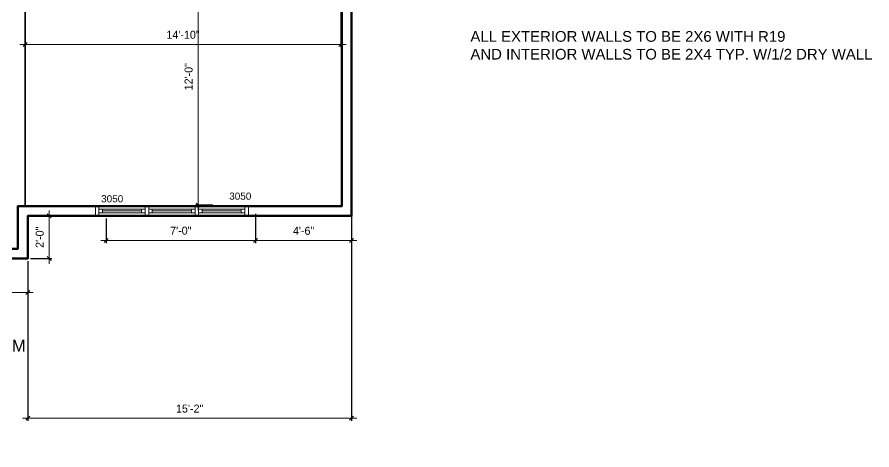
# Model space of a CAD drawing. Extents: x 4834 to 12794, y 1436 to 32221.
# Drawn here: x 8006.4 to 8486.8, y 1537.7 to 1780.9 of the extents above; entities that cross this region are included whole.
import ezdxf

# ---------------------------------------------------------------- set-up
doc = ezdxf.new("R2010")
doc.units = 0
doc.header["$LTSCALE"] = 8
doc.header["$MEASUREMENT"] = 0
doc.layers.get('0').update_dxf_attribs({"lineweight": 9})
doc.layers.get('DefPoints').update_dxf_attribs({"color": 17})
for name, color, linetype, lineweight in [('A-Wall-New', 1, 'Continuous', 50), ('A-Wall-Partition', 3, 'Continuous', 35), ('A-windoor', 2, 'Continuous', 13), ('DIM', 8, 'Continuous', 5), ('DIMENSION', 9, 'Continuous', 9), ('TEXT', 6, 'Continuous', 25)]:
    doc.layers.add(name, color=color, linetype=linetype, lineweight=lineweight)
doc.styles.get("Standard").update_dxf_attribs({"font": 'stylu.ttf'})
doc.dimstyles.new('Forum 24', dxfattribs={"dimscale": 24, "dimtxt": 0.1875, "dimasz": 0.09375, "dimexe": 0.0625, "dimexo": 0.0625, "dimgap": 0.125, "dimtad": 1, "dimdec": 4, "dimrnd": 1, "dimzin": 7, "dimdsep": 46, "dimlunit": 4, "dimtxsty": 'Standard', "dimblk": 'OBLIQUE', "dimblk1": 'DIMTICK', "dimblk2": 'OBLIQUE', "dimcen": -0.0625, "dimdle": 0.125, "dimclrd": 256, "dimclre": 256, "dimclrt": 256, "dimadec": 0, "dimazin": 0, "dimtfac": 1, "dimtdec": 4, "dimtmove": 1, "dimatfit": 3, "dimfxl": 0.0625, "dimtvp": 1.2, "dimfrac": 2, "dimtolj": 1, "dimtzin": 7, "dimlwd": 13, "dimarcsym": 0})

# ---------------------------------------------------------------- blocks, each defined once
blk = doc.blocks.new('_Oblique')
at = {"color": 0, "linetype": 'ByBlock', "lineweight": -2}
blk.add_line((-0.5, -0.5), (0.5, 0.5), dxfattribs=at)
blk = doc.blocks.new('*D452')
at = {"layer": 'DefPoints', "color": 0, "transparency": 16777216}
for p in [(8194.41, 1669.17), (8012.41, 1645.17), (8194.41, 1555.51)]:
    blk.add_point(p, dxfattribs=at)
at = {"layer": 'DIM', "lineweight": -2, "transparency": 16777216}
for p, q in [((8194.41, 1667.67), (8194.41, 1554.01)), ((8012.41, 1643.67), (8012.41, 1554.01))]:
    blk.add_line(p, q, dxfattribs=at)
at = {"layer": 'DIM', "lineweight": 13, "transparency": 16777216}
blk.add_line((8009.41, 1555.51), (8197.41, 1555.51), dxfattribs=at)
at = {"layer": 'DIM', "lineweight": 13, "transparency": 16777216, "xscale": 2.25, "yscale": 2.25, "zscale": 2.25, "rotation": 180}
blk.add_blockref('_Oblique', (8012.41, 1555.51), dxfattribs=at)
at = {"layer": 'DIM', "lineweight": 13, "transparency": 16777216, "xscale": 2.25, "yscale": 2.25, "zscale": 2.25}
blk.add_blockref('_Oblique', (8194.41, 1555.51), dxfattribs=at)
at = {"layer": 'DIM', "transparency": 16777216, "insert": (8103.41, 1560.85), "char_height": 4.5, "attachment_point": 5}
blk.add_mtext('\\A1;15\'-2"', dxfattribs=at)
blk = doc.blocks.new('DIMTICK')
for p, q in [((-1, 0), (1, 0)), ((0, 1), (0, -1))]:
    blk.add_line(p, q)
at = {"const_width": 0.141}
blk.add_lwpolyline([(0.71, 0.71), (-0.71, -0.71)], dxfattribs=at)
blk = doc.blocks.new('*U154')
for p, q in [((-18, 0), (8, 0)), ((-18, -3.75), (-18, -1.75)), ((-18, -1.75), (8, -1.75)), ((8, -3.75), (-18, -3.75)), ((-16, -1.75), (-16, -3.75)), ((6, -2.75), (-16, -2.75)), ((6, -1.75), (6, -3.75)), ((8, -1.75), (8, -3.75)), ((-18, -5.5), (8, -5.5))]:
    blk.add_line(p, q)
blk.add_lwpolyline([(-18, -5.5), (-20, -5.5), (-20, 0), (-18, 0)], close=True)
at = {"extrusion": (0, 0, -1)}
blk.add_lwpolyline([(-8, -5.5), (-10, -5.5), (-10, 0), (-8, 0)], close=True, dxfattribs=at)
blk = doc.blocks.new('*D448')
at = {"layer": 'DefPoints', "color": 0, "transparency": 16777216}
for p in [(8012.41, 1669.17), (8012.41, 1645.17), (8024.47, 1645.17)]:
    blk.add_point(p, dxfattribs=at)
at = {"layer": 'DIM', "lineweight": 13, "transparency": 16777216}
blk.add_line((8024.47, 1672.17), (8024.47, 1642.17), dxfattribs=at)
at = {"layer": 'DIM', "lineweight": -2, "transparency": 16777216}
for p, q in [((8013.91, 1669.17), (8025.97, 1669.17)), ((8013.91, 1645.17), (8025.97, 1645.17))]:
    blk.add_line(p, q, dxfattribs=at)
at = {"layer": 'DIM', "lineweight": 13, "transparency": 16777216, "xscale": 2.25, "yscale": 2.25, "zscale": 2.25}
for p, rotation in [((8024.47, 1669.17), 89.99866731085807), ((8024.47, 1645.17), 269.998667310858)]:
    blk.add_blockref('_Oblique', p, dxfattribs=dict(at, rotation=rotation))
at = {"layer": 'DIM', "transparency": 16777216, "insert": (8019.14, 1657.17), "char_height": 4.5, "attachment_point": 5, "rotation": 89.9987}
blk.add_mtext('\\A1;2\'-0"', dxfattribs=at)
blk = doc.blocks.new('*D449')
at = {"layer": 'DefPoints', "color": 0, "transparency": 16777216}
for p in [(7846.41, 1645.17), (8012.41, 1645.17), (7846.41, 1626.14)]:
    blk.add_point(p, dxfattribs=at)
at = {"layer": 'DIMENSION', "lineweight": -2, "transparency": 16777216}
for p, q in [((7846.41, 1643.67), (7846.41, 1624.64)), ((8012.41, 1643.67), (8012.41, 1624.64))]:
    blk.add_line(p, q, dxfattribs=at)
at = {"layer": 'DIMENSION', "lineweight": 13, "transparency": 16777216}
blk.add_line((8015.41, 1626.14), (7843.41, 1626.14), dxfattribs=at)
at = {"layer": 'DIMENSION', "lineweight": 13, "transparency": 16777216, "xscale": 2.25, "yscale": 2.25, "zscale": 2.25}
for p, rotation in [((7846.41, 1626.14), 180.0005007313226), ((8012.41, 1626.14), 0.00050073132264572)]:
    blk.add_blockref('_Oblique', p, dxfattribs=dict(at, rotation=rotation))
at = {"layer": 'DIMENSION', "transparency": 16777216, "insert": (7929.41, 1631.49), "char_height": 4.5, "attachment_point": 5, "rotation": 0.0005}
blk.add_mtext('\\A1;13\'-10"', dxfattribs=at)
blk = doc.blocks.new('*D450')
at = {"layer": 'DefPoints', "color": 0, "transparency": 16777216}
for p in [(8140.41, 1671.92), (8194.41, 1671.92), (8194.41, 1655.42)]:
    blk.add_point(p, dxfattribs=at)
at = {"layer": 'DIM', "lineweight": -2, "transparency": 16777216}
for p, q in [((8140.41, 1670.42), (8140.41, 1653.92)), ((8194.41, 1670.42), (8194.41, 1653.92))]:
    blk.add_line(p, q, dxfattribs=at)
at = {"layer": 'DIM', "lineweight": 13, "transparency": 16777216}
blk.add_line((8137.41, 1655.42), (8197.41, 1655.42), dxfattribs=at)
at = {"layer": 'DIM', "lineweight": 13, "transparency": 16777216, "xscale": 2.25, "yscale": 2.25, "zscale": 2.25, "rotation": 180}
blk.add_blockref('_Oblique', (8140.41, 1655.42), dxfattribs=at)
at = {"layer": 'DIM', "lineweight": 13, "transparency": 16777216, "xscale": 2.25, "yscale": 2.25, "zscale": 2.25}
blk.add_blockref('_Oblique', (8194.41, 1655.42), dxfattribs=at)
at = {"layer": 'DIM', "transparency": 16777216, "insert": (8167.41, 1660.77), "char_height": 4.5, "attachment_point": 5}
blk.add_mtext('\\A1;4\'-6"', dxfattribs=at)
blk = doc.blocks.new('*D451')
at = {"layer": 'DefPoints', "color": 0, "transparency": 16777216}
for p in [(8056.41, 1669.17), (8140.41, 1669.17), (8140.41, 1655.42)]:
    blk.add_point(p, dxfattribs=at)
at = {"layer": 'DIM', "lineweight": -2, "transparency": 16777216}
for p, q in [((8056.41, 1667.67), (8056.41, 1653.92)), ((8140.41, 1667.67), (8140.41, 1653.92))]:
    blk.add_line(p, q, dxfattribs=at)
at = {"layer": 'DIM', "lineweight": 13, "transparency": 16777216}
blk.add_line((8053.41, 1655.42), (8143.41, 1655.42), dxfattribs=at)
at = {"layer": 'DIM', "lineweight": 13, "transparency": 16777216, "xscale": 2.25, "yscale": 2.25, "zscale": 2.25, "rotation": 180}
blk.add_blockref('_Oblique', (8056.41, 1655.42), dxfattribs=at)
at = {"layer": 'DIM', "lineweight": 13, "transparency": 16777216, "xscale": 2.25, "yscale": 2.25, "zscale": 2.25}
blk.add_blockref('_Oblique', (8140.41, 1655.42), dxfattribs=at)
at = {"layer": 'DIM', "transparency": 16777216, "insert": (8098.41, 1660.84), "char_height": 4.5, "attachment_point": 5}
blk.add_mtext('\\A1;7\'-0"', dxfattribs=at)
blk = doc.blocks.new('*D456')
at = {"layer": 'DefPoints', "color": 0, "transparency": 16777216}
for p in [(8123.16, 1819.62), (8108.15, 1675.15), (8117.83, 1675.15)]:
    blk.add_point(p, dxfattribs=at)
at = {"layer": 'DIM', "lineweight": 13, "transparency": 16777216}
blk.add_line((8108.15, 1822.62), (8108.15, 1672.15), dxfattribs=at)
at = {"layer": 'DIM', "lineweight": -2, "transparency": 16777216}
for p, q in [((8121.66, 1819.62), (8106.65, 1819.62)), ((8116.33, 1675.15), (8106.65, 1675.15))]:
    blk.add_line(p, q, dxfattribs=at)
at = {"layer": 'DIM', "lineweight": 13, "transparency": 16777216, "xscale": 2.25, "yscale": 2.25, "zscale": 2.25}
for p, rotation in [((8108.15, 1819.62), 90), ((8108.15, 1675.15), 270)]:
    blk.add_blockref('_Oblique', p, dxfattribs=dict(at, rotation=rotation))
at = {"layer": 'DIM', "transparency": 16777216, "insert": (8102.82, 1747.39), "char_height": 4.5, "attachment_point": 5, "rotation": 90}
blk.add_mtext('\\A1;12\'-0"', dxfattribs=at)
blk = doc.blocks.new('*D520')
at = {"layer": 'DefPoints', "color": 0, "transparency": 16777216}
for p in [(8010.91, 1819.62), (8188.41, 1804.58), (8010.91, 1765.57)]:
    blk.add_point(p, dxfattribs=at)
at = {"layer": 'DIM', "lineweight": -2, "transparency": 16777216}
for p, q in [((8010.91, 1818.12), (8010.91, 1764.07)), ((8188.41, 1803.08), (8188.41, 1764.07))]:
    blk.add_line(p, q, dxfattribs=at)
at = {"layer": 'DIM', "lineweight": 13, "transparency": 16777216}
blk.add_line((8191.41, 1765.57), (8007.91, 1765.57), dxfattribs=at)
at = {"layer": 'DIM', "lineweight": 13, "transparency": 16777216, "xscale": 2.25, "yscale": 2.25, "zscale": 2.25, "rotation": 180}
blk.add_blockref('_Oblique', (8010.91, 1765.57), dxfattribs=at)
at = {"layer": 'DIM', "lineweight": 13, "transparency": 16777216, "xscale": 2.25, "yscale": 2.25, "zscale": 2.25}
blk.add_blockref('_Oblique', (8188.41, 1765.57), dxfattribs=at)
at = {"layer": 'DIM', "transparency": 16777216, "insert": (8099.66, 1770.93), "char_height": 4.5, "attachment_point": 5}
blk.add_mtext('\\A1;14\'-10"', dxfattribs=at)

msp = doc.modelspace()

# ---------------------------------------------------------------- linework, layer by layer
at = {"layer": 'A-Wall-New', "lineweight": 70}
for points in [[(8194.40581, 2143.66014), (8011.90572, 2143.66014), (8011.90572, 2233.16014), (7771.37708, 2233.16014), (7771.37708, 2143.66014), (7650.7414, 2143.66014), (7584.87708, 2143.66014), (7438.40581, 2143.66014), (7438.40581, 1537.66014), (7714.40581, 1537.66014), (7714.40623, 1669.16934), (7846.40566, 1669.16897), (7846.4059, 1645.16934), (8012.40572, 1645.16548), (8012.40627, 1669.16934), (8194.40581, 1669.16934)], [(8188.90581, 2138.16014), (8006.40572, 2138.16014), (8006.40572, 2227.66014), (7776.87708, 2227.66014), (7776.87708, 2138.16014), (7650.7414, 2138.16014), (7584.87708, 2138.16014), (7443.90581, 2138.16014), (7443.90581, 1543.16014), (7708.90582, 1543.16014), (7708.90625, 1674.66936), (7851.9056, 1674.66896), (7851.90584, 1650.66921), (8006.90584, 1650.66561), (8006.9064, 1674.66934), (8188.90581, 1674.66934)]]:
    msp.add_lwpolyline(points, close=True, dxfattribs=at)
at = {"layer": 'A-Wall-Partition'}
msp.add_lwpolyline([(8010.90796, 1675.17068), (8010.90796, 1857.29868)], dxfattribs=at)

# ---------------------------------------------------------------- block references
at = {"layer": 'A-windoor', "lineweight": 25, "rotation": 180}
for p in [(8060.40819, 1669.16934), (8088.40819, 1669.16934), (8116.40819, 1669.16934)]:
    msp.add_blockref('*U154', p, dxfattribs=at)

# ---------------------------------------------------------------- texts
at = {"layer": 'TEXT'}
for s, insert, char_height, width, attachment_point in [('{\\fArial|b0|i0|c0|p34;\\H1.5x;ALL EXTERIOR WALLS TO BE 2X6 WITH R19\\PAND INTERIOR WALLS TO BE 2X4 TYP. W/1/2 DRY WALL}', (8261.16166, 1773.0289), 3.9999982, 7.105427357601002e-14, 1), ('{\\fArial|b0|i0|c0|p34;3050}', (8125.62179, 1682.2778), 3.9999982, 7.105427357601002e-14, 1), ('{\\fArial|b0|i0|c0|p34;3050}', (8053.63897, 1680.79485), 3.9999982, 7.105427357601002e-14, 1), ('{\\fArial|b0|i0|c0|p34;\\H1.5x;EPDM ROOF SYSTEM}', (7962.07258, 1596.13634), 4.5, 121.9107981, 5)]:
    msp.add_mtext(s, dxfattribs=dict(at, insert=insert, char_height=char_height, width=width, attachment_point=attachment_point))

# ---------------------------------------------------------------- dimensions: what is measured, and where the dimension line sits
at = {"layer": 'DIM'}
dim = msp.add_linear_dim(base=(8108.15033, 1675.15094), p1=(8123.15805, 1819.62064), p2=(8117.82541, 1675.15094), angle=90, dimstyle='Forum 24', dxfattribs=at)
dim.commit()
dim.dimension.update_dxf_attribs({"geometry": '*D456', "text_midpoint": (8102.81962, 1747.38579)})
for base, p1, p2, picture, middle in [((8010.90796, 1765.56671), (8188.40805, 1804.58342), (8010.90796, 1819.62064), '*D520', (8099.658, 1770.93365)), ((8194.40805, 1655.41525), (8140.40805, 1671.91934), (8194.40805, 1671.91934), '*D450', (8167.40805, 1660.76572)), ((8194.40805, 1555.50652), (8012.40796, 1645.16934), (8194.40805, 1669.16934), '*D452', (8103.408, 1560.8537)), ((8140.40805, 1655.41525), (8056.40819, 1669.16934), (8140.40805, 1669.16934), '*D451', (8098.40812, 1660.84314))]:
    dim = msp.add_linear_dim(base=base, p1=p1, p2=p2, dimstyle='Forum 24', dxfattribs=at)
    dim.commit()
    dim.dimension.update_dxf_attribs({"geometry": picture, "text_midpoint": middle})
dim = msp.add_aligned_dim(p1=(8012.40851, 1669.16934), p2=(8012.40796, 1645.16934), distance=12.05923, dimstyle='Forum 24', dxfattribs=at)
dim.commit()
dim.dimension.update_dxf_attribs({"geometry": '*D448', "text_midpoint": (8019.13676, 1657.16919)})
at = {"layer": 'DIMENSION'}
dim = msp.add_aligned_dim(p1=(8012.40796, 1645.16934), p2=(7846.40814, 1645.16789), distance=19.02776, dimstyle='Forum 24', dxfattribs=at)
dim.commit()
dim.dimension.update_dxf_attribs({"geometry": '*D449', "text_midpoint": (7929.40817, 1631.48804)})

doc.saveas('drawing.dxf')
